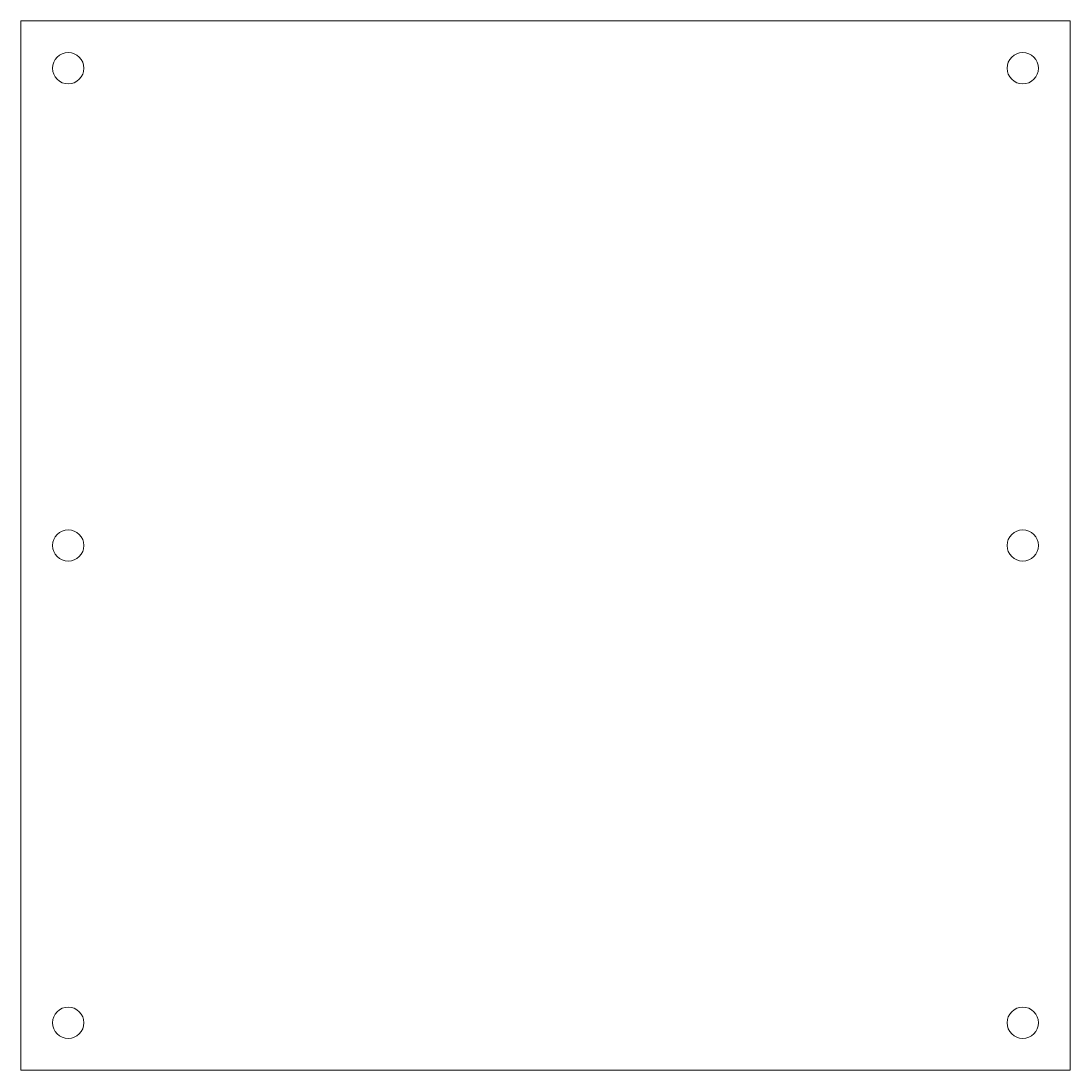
# Model space of a CAD drawing. Header units: millimetres. Extents: x -50 to 50, y -50 to 50.
import ezdxf

# ---------------------------------------------------------------- set-up
doc = ezdxf.new("R2010")
doc.units = ezdxf.units.MM
doc.layers.get('0').update_dxf_attribs({"linetype": 'CONTINUOUS', "lineweight": 0, "true_color": 0x000000})

msp = doc.modelspace()

# ---------------------------------------------------------------- linework, layer by layer
for p, q in [((50, 50), (-50, 50)), ((-50, 50), (-50, -50)), ((50, -50), (50, 50)), ((-50, -50), (50, -50))]:
    msp.add_line(p, q)
for centre in [(-45.5, 45.5), (45.5, 45.5), (-45.5, 0), (45.5, 0), (-45.5, -45.5), (45.5, -45.5)]:
    msp.add_circle(centre, 1.5)

doc.saveas('drawing.dxf')
